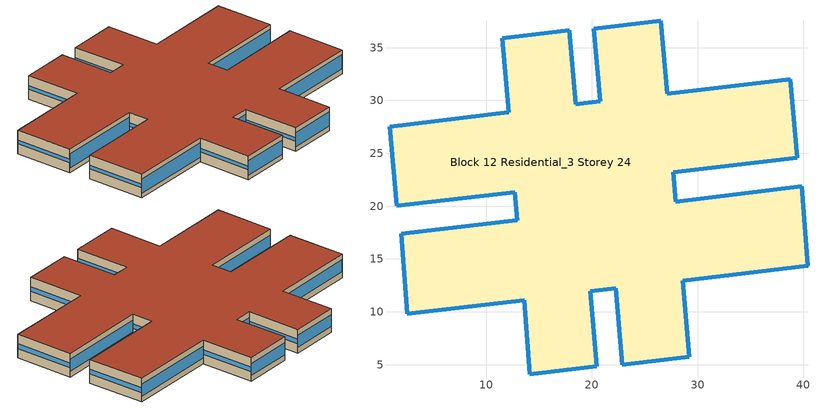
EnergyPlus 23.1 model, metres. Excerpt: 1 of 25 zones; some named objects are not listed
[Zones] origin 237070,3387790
Block 12 Residential_3 Storey 24
 floor outside (Project Floor): 38.77,32.02 39.45,24.57 27.71,23.19 27.93,20.41 39.87,21.89 40.45,14.33 28.61,12.96 29.2,5.73 22.85,5 22.26,12.23 19.85,11.95 20.45,4.84 14.1,4.1 13.59,11.11 2.53,9.82 1.94,17.38 12.91,18.67 12.69,21.33 1.53,20.05 0.84,27.5 12.11,28.89 11.51,35.9 17.86,36.63 18.46,29.63 20.77,29.9 20.17,36.8 26.52,37.53 27.12,30.63 z72
 wall outside (Project Wall): 12.11,28.89 0.84,27.5 1.53,20.05 12.69,21.33 12.91,18.67 1.94,17.38 2.53,9.82 13.59,11.11 14.1,4.1 20.45,4.84 19.85,11.95 22.26,12.23 22.85,5 29.2,5.73 28.61,12.96 40.45,14.33 39.87,21.89 27.93,20.41 27.71,23.19 39.45,24.57 38.77,32.02 27.12,30.63 26.52,37.53 20.17,36.8 20.77,29.9 18.46,29.63 17.86,36.63 11.51,35.9 12.11,28.89 z72:75
 window (Residential_north_window_construction): 12.1,28.89 0.85,27.5 / 12.91,18.67 1.95,17.38 / 39.86,21.89 27.94,20.41 / 38.76,32.01 27.13,30.64 / 26.52,37.53 20.17,36.8 / 20.77,29.9 18.46,29.63 / 17.86,36.63 11.51,35.9 z72.75:74.25
 window (Residential_west_window_construction): 0.85,27.5 1.53,20.06 / 12.69,21.33 12.91,18.67 / 1.94,17.38 2.53,9.83 / 13.59,11.1 14.1,4.11 / 22.26,12.22 22.85,5 / 20.17,36.79 20.77,29.91 / 11.51,35.89 12.11,28.9 z73.28:73.72
 window (Residential_south_window_construction): 1.53,20.05 12.69,21.33 / 2.53,9.82 13.59,11.1 / 14.1,4.1 20.44,4.84 / 19.85,11.95 22.26,12.23 / 22.85,5 29.2,5.73 / 28.62,12.96 40.44,14.33 / 27.72,23.19 39.45,24.56 z72.6:74.4
 window (Residential_east_window_construction): 20.45,4.84 19.85,11.95 / 29.2,5.74 28.61,12.95 / 40.45,14.34 39.87,21.89 / 27.93,20.41 27.71,23.19 / 39.45,24.57 38.77,32.01 / 27.12,30.64 26.52,37.52 / 18.46,29.63 17.86,36.63 z73.2:73.8
 roof outside (Project Flat Roof): 40.45,14.33 39.87,21.89 27.93,20.41 27.71,23.19 39.45,24.57 38.77,32.02 27.12,30.63 26.52,37.53 20.17,36.8 20.77,29.9 18.46,29.63 17.86,36.63 11.51,35.9 12.11,28.89 0.84,27.5 1.53,20.05 12.69,21.33 12.91,18.67 1.94,17.38 2.53,9.82 13.59,11.11 14.1,4.1 20.45,4.84 19.85,11.95 22.26,12.23 22.85,5 29.2,5.73 28.61,12.96 z75
[Building]
Building_1: North Axis=0; Terrain=City; Loads Convergence Tolerance Value=0.04; Temperature Convergence Tolerance Value=0.4; Solar Distribution=FullExterior; Maximum Number of Warmup Days=25; Minimum Number of Warmup Days=6
[Site:Location]
CHN Design_Conditions: Latitude=30; Longitude=114; Time Zone=8; Elevation=12
[SIZINGPERIOD:DESIGNDAY] Day of Month=21; DryBulb Temperature Range Modifier Type=DefaultMultipliers; Humidity Condition Type=Wetbulb; Barometric Pressure=101181; Rain Indicator=No; Snow Indicator=No; Daylight Saving Time Indicator=No; Sky Clearness=0; Begin Environment Reset Mode=FullResetAtBeginEnvironment
Name | Month | Day Type | Maximum DryBulb Temperature | Daily DryBulb Temperature Range | Wetbulb or DewPoint at Maximum DryBulb | Wind Speed | Wind Direction | Solar Model Indicator | ASHRAE Clear Sky Optical Depth for Beam Irradiance taub | ASHRAE Clear Sky Optical Depth for Diffuse Irradiance taud
Ann Htg 99.6% Condns DB | 1 | WinterDesignDay | -10 | 0 | -4.8 | 1 | 340 | ASHRAEClearSky | 0 | 0
Ann Clg .4% Condns DB=>MWB | 7 | SummerDesignDay | 40 | 6.6 | 27.1 | 3.5 | 220 | ASHRAETau | 0.781 | 1.413
[MATERIAL]
DefaultMaterial: Roughness=Rough; Thickness=0.1; Conductivity=0.1; Density=1000; Specific Heat=1000; Thermal Absorptance=0.9; Solar Absorptance=0.7; Visible Absorptance=0.7
[WINDOWMATERIAL:SIMPLEGLAZINGSYSTEM] UFactor=1.5; Solar Heat Gain Coefficient=0.4; Visible Transmittance=0.6
Residential_east_window; Residential_south_window; Residential_west_window; Residential_north_window
[CONSTRUCTION]
Project Wall; Project Floor; Project Flat Roof: DefaultMaterial
Residential_east_window_construction: Residential_east_window
Residential_south_window_construction: Residential_south_window
Residential_west_window_construction: Residential_west_window
Residential_north_window_construction: Residential_north_window
[SPACE]
Block 12 Residential_3 Storey 24_space: Zone=Block 12 Residential_3 Storey 24; Ceiling Height=autocalculate; Volume=autocalculate; Floor Area=autocalculate; Space Type=Residential
[SPACELIST]
Residential: Block 12 Residential_3 Storey 0_space, Block 12 Residential_3 Storey 1_space, Block 12 Residential_3 Storey 2_space, Block 12 Residential_3 Storey 3_space, Block 12 Residential_3 Storey 4_space, Block 12 Residential_3 Storey 5_space, Block 12 Residential_3 Storey 6_space, Block 12 Residential_3 Storey 7_space, Block 12 Residential_3 Storey 8_space, Block 12 Residential_3 Storey 9_space, Block 12 Residential_3 Storey 10_space, Block 12 Residential_3 Storey 11_space, Block 12 Residential_3 Storey 12_space, Block 12 Residential_3 Storey 13_space, Block 12 Residential_3 Storey 14_space, Block 12 Residential_3 Storey 15_space, Block 12 Residential_3 Storey 16_space, Block 12 Residential_3 Storey 17_space, Block 12 Residential_3 Storey 18_space, Block 12 Residential_3 Storey 19_space, Block 12 Residential_3 Storey 20_space, Block 12 Residential_3 Storey 21_space, Block 12 Residential_3 Storey 22_space, Block 12 Residential_3 Storey 23_space, Block 12 Residential_3 Storey 24_space
[ZONE]
Block 12 Residential_3 Storey 24: Type=1; Multiplier=1; Ceiling Height=autocalculate; Volume=autocalculate; Floor Area=autocalculate; Part of Total Floor Area=Yes
[PEOPLE]
People_for_residential: Zone or ZoneList or Space or SpaceList=Residential; Number of People Schedule=SeasonalSchedule_Schedule_residential_people; Number of People Calculation Method=People/Area; People per Floor Area=0.04; Fraction Radiant=0.3; Sensible Heat Fraction=autocalculate; Activity Level Schedule=SeasonalSchedule_Schedule_residential_activity; Carbon Dioxide Generation Rate=3.82e-08; Enable ASHRAE 55 Comfort Warnings=No; Mean Radiant Temperature Calculation Type=ZoneAveraged; Clothing Insulation Calculation Method=ClothingInsulationSchedule; Cold Stress Temperature Threshold=15.56; Heat Stress Temperature Threshold=30
[LIGHTS]
Light_for_residential: Zone or ZoneList or Space or SpaceList=Residential; Schedule=SeasonalSchedule_residential_lighting; Design Level Calculation Method=Watts/Area; Watts per Zone Floor Area=5; Return Air Fraction=0; Fraction Radiant=0.32; Fraction Visible=0.25; Fraction Replaceable=1; EndUse Subcategory=General; Return Air Fraction Calculated from Plenum Temperature=No; Return Air Fraction Function of Plenum Temperature Coefficient 1=0; Return Air Fraction Function of Plenum Temperature Coefficient 2=0
[ELECTRICEQUIPMENT]
Equipment_for_residential: Zone or ZoneList or Space or SpaceList=Residential; Schedule=SeasonalSchedule_Schedule_residential_equipment; Design Level Calculation Method=Watts/Area; Watts per Zone Floor Area=3.8; Fraction Latent=0; Fraction Radiant=0; Fraction Lost=0; EndUse Subcategory=Electric Equipment
[DAYLIGHTING:CONTROLS]
Dlight_Block 12 Residential_3 Storey 24: Zone or Space=Block 12 Residential_3 Storey 24; Glare Calculation Daylighting Reference Point=Rpoint_Block 12 Residential_3 Storey 24; Daylighting Reference Point 1=Rpoint_Block 12 Residential_3 Storey 24; Illuminance Setpoint at Reference Point 1=300
[HVACTEMPLATE:ZONE:IDEALLOADSAIRSYSTEM]
Block 12 Residential_3 Storey 24: Template Thermostat=Thermostat_for_residential; Maximum Heating Supply Air Temperature=50; Minimum Cooling Supply Air Temperature=13; Maximum Heating Supply Air Humidity Ratio=0.0156; Minimum Cooling Supply Air Humidity Ratio=0.0077; Heating Limit=NoLimit; Cooling Limit=NoLimit; Dehumidification Control Type=ConstantSensibleHeatRatio; Cooling Sensible Heat Ratio=0.7; Dehumidification Setpoint=60; Humidification Control Type=None; Humidification Setpoint=30; Outdoor Air Method=DetailedSpecification; Outdoor Air Flow Rate per Person=0.00944; Outdoor Air Flow Rate per Zone Floor Area=0; Outdoor Air Flow Rate per Zone=0; Design Specification Outdoor Air Object=Ventilation_for_residential; Demand Controlled Ventilation Type=None; Outdoor Air Economizer Type=NoEconomizer; Heat Recovery Type=None; Sensible Heat Recovery Effectiveness=0.7; Latent Heat Recovery Effectiveness=0.65
[DESIGNSPECIFICATION:OUTDOORAIR]
Ventilation_for_residential: Outdoor Air Method=Flow/Person; Outdoor Air Flow per Person=0.00833333; Outdoor Air Flow per Zone Floor Area=0; Outdoor Air Flow per Zone=0; Outdoor Air Flow Air Changes per Hour=0
[SCHEDULE:DAY:HOURLY]
Schedule_residential_lighting_weekday_hourly; Schedule_residential_lighting_holiday_hourly: 0.1, 0.1, 0.1, 0.1, 0.1, 0.8, 0.5, 0, 0, 0, 0, 0, 0, 0, 0, 0, 0, 0, 1, 1, 1, 1, 0.1, 0.1
Schedule_residential_equipment_weekday_hourly: 0.2, 0.2, 0.2, 0.2, 0.2, 0.2, 0.8, 0.8, 0.6, 0.6, 0.8, 0.8, 0.8, 0.5, 0.5, 0.5, 0.6, 0.9, 0.9, 0.9, 0.9, 0.9, 0.2, 0.2
Schedule_residential_equipment_holiday_hourly: 0.2, 0.2, 0.2, 0.2, 0.2, 0.2, 0.75, 1, 0.5, 0.3, 0.5, 0.8, 0.5, 0.25, 0.25, 0.25, 0.25, 0.5, 0.9, 0.8, 0.75, 0.5, 0.2, 0.2
Schedule_residential_people_weekday_hourly: 1, 1, 1, 1, 1, 1, 0.5, 0.5, 0, 0, 0, 0, 0, 0, 0, 0, 0, 0, 0, 0, 0.5, 1, 1, 1
Schedule_residential_people_holiday_hourly: 0.5, 0.5, 0.5, 0.5, 0.5, 0.5, 0.5, 0.5, 0.5, 0.5, 0.5, 0.5, 0.5, 0.5, 0.5, 0.5, 0.5, 0.5, 0.5, 0.5, 0.5, 0.5, 0.5, 0.5
Schedule_residential_activity_weekday_hourly; Schedule_residential_activity_holiday_hourly: 108, 108, 108, 108, 108, 108, 108, 108, 108, 108, 108, 108, 108, 108, 108, 108, 108, 108, 108, 108, 108, 108, 108, 108
[SCHEDULE:WEEK:DAILY]
Schedule_residential_lighting_weekly: Schedule_residential_lighting_holiday_hourly, Schedule_residential_lighting_weekday_hourly, Schedule_residential_lighting_weekday_hourly, Schedule_residential_lighting_weekday_hourly, Schedule_residential_lighting_weekday_hourly, Schedule_residential_lighting_weekday_hourly, Schedule_residential_lighting_holiday_hourly, Schedule_residential_lighting_holiday_hourly, Schedule_residential_lighting_weekday_hourly, Schedule_residential_lighting_weekday_hourly, Schedule_residential_lighting_holiday_hourly, Schedule_residential_lighting_holiday_hourly
Schedule_residential_equipment_weekly: Schedule_residential_equipment_holiday_hourly, Schedule_residential_equipment_weekday_hourly, Schedule_residential_equipment_weekday_hourly, Schedule_residential_equipment_weekday_hourly, Schedule_residential_equipment_weekday_hourly, Schedule_residential_equipment_weekday_hourly, Schedule_residential_equipment_holiday_hourly, Schedule_residential_equipment_holiday_hourly, Schedule_residential_equipment_weekday_hourly, Schedule_residential_equipment_weekday_hourly, Schedule_residential_equipment_holiday_hourly, Schedule_residential_equipment_holiday_hourly
Schedule_residential_people_weekly: Schedule_residential_people_holiday_hourly, Schedule_residential_people_weekday_hourly, Schedule_residential_people_weekday_hourly, Schedule_residential_people_weekday_hourly, Schedule_residential_people_weekday_hourly, Schedule_residential_people_weekday_hourly, Schedule_residential_people_holiday_hourly, Schedule_residential_people_holiday_hourly, Schedule_residential_people_weekday_hourly, Schedule_residential_people_weekday_hourly, Schedule_residential_people_holiday_hourly, Schedule_residential_people_holiday_hourly
Schedule_residential_activity_weekly: Schedule_residential_activity_holiday_hourly, Schedule_residential_activity_weekday_hourly, Schedule_residential_activity_weekday_hourly, Schedule_residential_activity_weekday_hourly, Schedule_residential_activity_weekday_hourly, Schedule_residential_activity_weekday_hourly, Schedule_residential_activity_holiday_hourly, Schedule_residential_activity_holiday_hourly, Schedule_residential_activity_weekday_hourly, Schedule_residential_activity_weekday_hourly, Schedule_residential_activity_holiday_hourly, Schedule_residential_activity_holiday_hourly
[SCHEDULE:YEAR]
SeasonalSchedule_residential_lighting: Schedule_residential_lighting_weekly, 1, 1, 12, 31
SeasonalSchedule_Schedule_residential_equipment: Schedule_residential_equipment_weekly, 1, 1, 12, 31
SeasonalSchedule_Schedule_residential_people: Schedule_residential_people_weekly, 1, 1, 12, 31
SeasonalSchedule_Schedule_residential_activity: Schedule_residential_activity_weekly, 1, 1, 12, 31
